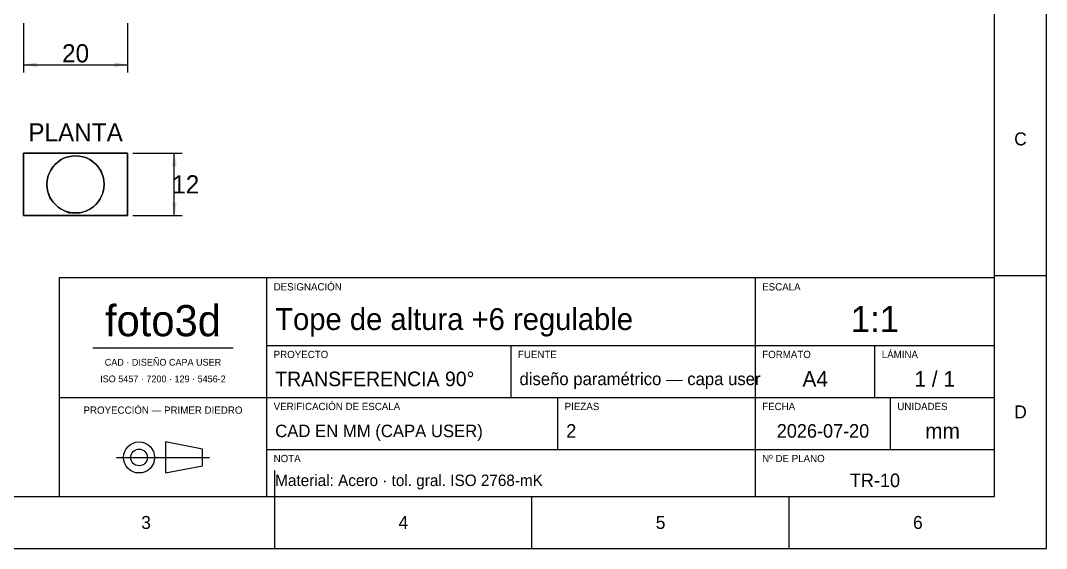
# Model space of a CAD drawing. Extents: x 0 to 297, y 0 to 210.
# Drawn here: x 99.6 to 297, y 0 to 101.5 of the extents above; entities that cross this region are included whole.
import ezdxf
from ezdxf.enums import TextEntityAlignment as Align

# ---------------------------------------------------------------- set-up
doc = ezdxf.new("R2010")
doc.units = 0
for name, color, linetype in [('COTAS', 7, 'CONTINUOUS'), ('FINA', 7, 'CONTINUOUS'), ('NORMA', 7, 'CONTINUOUS'), ('TEXTO', 7, 'CONTINUOUS'), ('VISIBLE', 7, 'CONTINUOUS')]:
    doc.layers.add(name, color=color, linetype=linetype)

msp = doc.modelspace()

# ---------------------------------------------------------------- linework, layer by layer
at = {"layer": 'COTAS'}
for p, q in [((100.1863, 101), (100.1863, 91.5)), ((120.1863, 101), (120.1863, 91.5)), ((100.1863, 93), (120.1863, 93)), ((121.1863, 76), (130.6863, 76)), ((129.1863, 64), (129.1863, 76)), ((121.1863, 64), (130.6863, 64))]:
    msp.add_line(p, q, dxfattribs=at)
for points in [[(100.1863, 93), (102.6863, 93.45), (102.6863, 92.55)], [(120.1863, 93), (117.6863, 93.45), (117.6863, 92.55)], [(129.1863, 76), (129.6363, 73.5), (128.7363, 73.5)], [(129.1863, 64), (129.6363, 66.5), (128.7363, 66.5)]]:
    msp.add_solid(points, dxfattribs=at)
at = {"layer": 'FINA'}
for p, q in [((297, 0), (297, 210)), ((287, 52.5), (297, 52.5)), ((113.5, 38.6), (140.5, 38.6)), ((147, 39), (241, 39)), ((194, 29), (194, 39)), ((241, 39), (287, 39)), ((264, 29), (264, 39)), ((107, 29), (147, 29)), ((147, 29), (241, 29)), ((203, 19), (203, 29)), ((241, 29), (287, 29)), ((267, 19), (267, 29)), ((147, 19), (241, 19)), ((241, 19), (287, 19)), ((118.03, 17.5), (135.97, 17.5)), ((148.5, 0), (148.5, 10)), ((198, 0), (198, 10)), ((247.5, 0), (247.5, 10)), ((0, 0), (297, 0))]:
    msp.add_line(p, q, dxfattribs=at)
at = {"layer": 'NORMA'}
for p, q in [((287, 10), (287, 200)), ((287, 52), (107, 52)), ((107, 52), (107, 10)), ((147, 10), (147, 52)), ((241, 10), (241, 52)), ((287, 10), (287, 52)), ((148.5, 0), (148.5, 15)), ((20, 10), (287, 10)), ((107, 10), (287, 10))]:
    msp.add_line(p, q, dxfattribs=at)
at = {"layer": 'TEXTO'}
for p, q in [((134.59, 19.11), (127.46, 20.49)), ((127.46, 20.49), (127.46, 14.51)), ((134.59, 15.89), (134.59, 19.11)), ((127.46, 14.51), (134.59, 15.89))]:
    msp.add_line(p, q, dxfattribs=at)
for radius in [2.99, 1.61]:
    msp.add_circle((122.4, 17.5), radius, dxfattribs=at)
at = {"layer": 'VISIBLE'}
for p, q in [((100.1863, 76), (100.1863, 74.8446)), ((100.1863, 76), (100.1863, 76)), ((100.1863, 74.8446), (100.1863, 76)), ((102.5578, 76), (100.1863, 76)), ((100.1863, 76), (102.5578, 76)), ((108.154, 76), (102.5578, 76)), ((102.5578, 76), (108.154, 76)), ((107.4363, 74.7631), (108.0815, 75.0813)), ((108.0658, 75.0736), (107.4363, 74.7631)), ((108.0815, 75.0813), (108.0658, 75.0736)), ((108.0815, 75.0813), (108.7628, 75.3126)), ((108.7462, 75.307), (108.0815, 75.0813)), ((109.5848, 76), (108.154, 76)), ((108.154, 76), (109.5848, 76)), ((108.7628, 75.3126), (108.7462, 75.307)), ((108.7628, 75.3126), (109.4684, 75.4529)), ((109.4512, 75.4495), (108.7628, 75.3126)), ((109.4684, 75.4529), (109.4512, 75.4495)), ((109.4684, 75.4529), (110.1863, 75.5)), ((110.1688, 75.4989), (109.4684, 75.4529)), ((110.4282, 76), (109.5848, 76)), ((109.5848, 76), (110.4282, 76)), ((110.1863, 75.5), (110.1688, 75.4989)), ((110.8867, 75.4541), (110.1863, 75.5)), ((110.1863, 75.5), (110.9042, 75.4529)), ((111.0852, 76), (110.4282, 76)), ((110.4282, 76), (111.0852, 76)), ((110.9042, 75.4529), (110.8867, 75.4541)), ((111.5926, 75.316), (110.9042, 75.4529)), ((110.9042, 75.4529), (111.6098, 75.3126)), ((111.6683, 76), (111.0852, 76)), ((111.0852, 76), (111.6683, 76)), ((111.6098, 75.3126), (111.5926, 75.316)), ((112.2744, 75.087), (111.6098, 75.3126)), ((111.6098, 75.3126), (112.2911, 75.0813)), ((112.2242, 76), (111.6683, 76)), ((111.6683, 76), (112.2242, 76)), ((112.7779, 76), (112.2242, 76)), ((112.2242, 76), (112.7779, 76)), ((112.2911, 75.0813), (112.2744, 75.087)), ((112.9206, 74.7709), (112.2911, 75.0813)), ((112.2911, 75.0813), (112.9363, 74.7631)), ((113.3467, 76), (112.7779, 76)), ((112.7779, 76), (113.3467, 76)), ((113.9454, 76), (113.3467, 76)), ((113.3467, 76), (113.9454, 76)), ((114.5886, 76), (113.9454, 76)), ((113.9454, 76), (114.5886, 76)), ((115.293, 76), (114.5886, 76)), ((114.5886, 76), (115.293, 76)), ((116.0796, 76), (115.293, 76)), ((115.293, 76), (116.0796, 76)), ((116.9755, 76), (116.0796, 76)), ((116.0796, 76), (116.9755, 76)), ((118.0188, 76), (116.9755, 76)), ((116.9755, 76), (118.0188, 76)), ((119.2645, 76), (118.0188, 76)), ((118.0188, 76), (119.2645, 76)), ((120.1863, 76), (119.2645, 76)), ((119.2645, 76), (120.1863, 76)), ((120.1863, 76), (120.1863, 75.0875)), ((120.1863, 76), (120.1863, 76)), ((120.1863, 75.0875), (120.1863, 76)), ((120.1863, 75.0875), (120.1863, 73.0791)), ((120.1863, 73.0791), (120.1863, 75.0875)), ((100.1863, 74.8446), (100.1863, 73.6066)), ((100.1863, 73.6066), (100.1863, 74.8446)), ((100.1863, 73.6066), (100.1863, 72.4013)), ((100.1863, 72.4013), (100.1863, 73.6066)), ((105.4232, 72.75), (105.8228, 73.3482)), ((105.8131, 73.3336), (105.4232, 72.75)), ((105.8228, 73.3482), (105.8131, 73.3336)), ((105.8228, 73.3482), (106.2972, 73.8891)), ((106.2856, 73.8759), (105.8228, 73.3482)), ((106.2972, 73.8891), (106.2856, 73.8759)), ((106.2972, 73.8891), (106.8381, 74.3634)), ((106.8249, 74.3519), (106.2972, 73.8891)), ((106.8381, 74.3634), (106.8249, 74.3519)), ((106.8381, 74.3634), (107.4363, 74.7631)), ((107.4217, 74.7534), (106.8381, 74.3634)), ((107.4363, 74.7631), (107.4217, 74.7534)), ((112.9363, 74.7631), (112.9206, 74.7709)), ((113.5199, 74.3732), (112.9363, 74.7631)), ((112.9363, 74.7631), (113.5345, 74.3634)), ((113.5345, 74.3634), (113.5199, 74.3732)), ((114.0622, 73.9007), (113.5345, 74.3634)), ((113.5345, 74.3634), (114.0754, 73.8891)), ((114.0754, 73.8891), (114.0622, 73.9007)), ((114.5382, 73.3614), (114.0754, 73.8891)), ((114.0754, 73.8891), (114.5497, 73.3482)), ((114.5497, 73.3482), (114.5382, 73.3614)), ((114.9397, 72.7646), (114.5497, 73.3482)), ((114.5497, 73.3482), (114.9494, 72.75)), ((120.1863, 73.0791), (120.1863, 71.47)), ((120.1863, 71.47), (120.1863, 73.0791)), ((100.1863, 72.4013), (100.1863, 71.1878)), ((100.1863, 71.1878), (100.1863, 72.4013)), ((100.1863, 71.1878), (100.1863, 69.9188)), ((100.1863, 69.9188), (100.1863, 71.1878)), ((104.7333, 70.7179), (104.8737, 71.4235)), ((104.8703, 71.4063), (104.7333, 70.7179)), ((104.8737, 71.4235), (104.8703, 71.4063)), ((104.8737, 71.4235), (105.105, 72.1048)), ((105.0993, 72.0881), (104.8737, 71.4235)), ((105.105, 72.1048), (105.0993, 72.0881)), ((105.105, 72.1048), (105.4232, 72.75)), ((105.4154, 72.7343), (105.105, 72.1048)), ((105.4232, 72.75), (105.4154, 72.7343)), ((114.898, 72.827), (114.9494, 72.75)), ((114.9084, 72.8333), (115.2676, 72.1048)), ((114.9494, 72.75), (114.9397, 72.7646)), ((115.2599, 72.1205), (114.9494, 72.75)), ((114.9494, 72.75), (115.2676, 72.1048)), ((115.0014, 72.8891), (115.4989, 71.4235)), ((115.2676, 72.1048), (115.2599, 72.1205)), ((115.4932, 71.4401), (115.2676, 72.1048)), ((115.2676, 72.1048), (115.4989, 71.4235)), ((115.4989, 71.4235), (115.4932, 71.4401)), ((115.6358, 70.7351), (115.4989, 71.4235)), ((115.4989, 71.4235), (115.6392, 70.7179)), ((120.1863, 71.47), (120.1863, 70.0812)), ((120.1863, 70.0812), (120.1863, 71.47)), ((100.1863, 69.9188), (100.1863, 68.53)), ((100.1863, 68.53), (100.1863, 69.9188)), ((104.6863, 70), (104.7333, 70.7179)), ((104.7322, 70.7004), (104.6863, 70)), ((104.6863, 70), (104.6874, 69.9825)), ((104.7333, 69.2821), (104.6863, 70)), ((104.6874, 69.9825), (104.7333, 69.2821)), ((104.7333, 70.7179), (104.7322, 70.7004)), ((104.7333, 69.2821), (104.7368, 69.2649)), ((104.8737, 68.5765), (104.7333, 69.2821)), ((104.7368, 69.2649), (104.8737, 68.5765)), ((115.6392, 69.2821), (115.4989, 68.5765)), ((115.5023, 68.5937), (115.6392, 69.2821)), ((115.6392, 70.7179), (115.6358, 70.7351)), ((115.6851, 70.0175), (115.6392, 70.7179)), ((115.6392, 70.7179), (115.6863, 70)), ((115.6863, 70), (115.6392, 69.2821)), ((115.6392, 69.2821), (115.6404, 69.2996)), ((115.6404, 69.2996), (115.6863, 70)), ((115.6863, 70), (115.6851, 70.0175)), ((120.1863, 70.0812), (120.1863, 68.8122)), ((120.1863, 68.8122), (120.1863, 70.0812)), ((100.1863, 68.53), (100.1863, 66.9209)), ((100.1863, 66.9209), (100.1863, 68.53)), ((105.3712, 67.1109), (104.8737, 68.5765)), ((104.8737, 68.5765), (104.8793, 68.5599)), ((105.105, 67.8952), (104.8737, 68.5765)), ((104.8793, 68.5599), (105.105, 67.8952)), ((105.4642, 67.1667), (105.105, 67.8952)), ((105.105, 67.8952), (105.1127, 67.8795)), ((105.4232, 67.25), (105.105, 67.8952)), ((105.1127, 67.8795), (105.4232, 67.25)), ((105.4746, 67.173), (105.4232, 67.25)), ((105.4232, 67.25), (105.4329, 67.2354)), ((105.8228, 66.6518), (105.4232, 67.25)), ((105.4329, 67.2354), (105.8228, 66.6518)), ((114.9494, 67.25), (114.5497, 66.6518)), ((114.5595, 66.6664), (114.9494, 67.25)), ((115.2676, 67.8952), (114.9494, 67.25)), ((114.9494, 67.25), (114.9572, 67.2657)), ((114.9572, 67.2657), (115.2676, 67.8952)), ((115.4989, 68.5765), (115.2676, 67.8952)), ((115.2676, 67.8952), (115.2733, 67.9119)), ((115.2733, 67.9119), (115.4989, 68.5765)), ((115.4989, 68.5765), (115.5023, 68.5937)), ((120.1863, 68.8122), (120.1863, 67.5987)), ((120.1863, 67.5987), (120.1863, 68.8122)), ((120.1863, 67.5987), (120.1863, 66.3934)), ((120.1863, 66.3934), (120.1863, 67.5987)), ((100.1863, 66.9209), (100.1863, 64.9125)), ((100.1863, 64.9125), (100.1863, 66.9209)), ((105.8228, 66.6518), (105.8344, 66.6386)), ((106.2972, 66.1109), (105.8228, 66.6518)), ((105.8344, 66.6386), (106.2972, 66.1109)), ((106.2972, 66.1109), (106.3104, 66.0993)), ((106.8381, 65.6366), (106.2972, 66.1109)), ((106.3104, 66.0993), (106.8381, 65.6366)), ((106.8381, 65.6366), (106.8527, 65.6268)), ((107.4363, 65.2369), (106.8381, 65.6366)), ((106.8527, 65.6268), (107.4363, 65.2369)), ((109.0778, 64.4273), (107.4363, 65.2369)), ((107.4363, 65.2369), (107.452, 65.2291)), ((108.0815, 64.9187), (107.4363, 65.2369)), ((107.452, 65.2291), (108.0815, 64.9187)), ((112.9363, 65.2369), (112.2911, 64.9187)), ((112.3068, 64.9264), (112.9363, 65.2369)), ((113.5345, 65.6366), (112.9363, 65.2369)), ((112.9363, 65.2369), (112.9509, 65.2466)), ((112.9509, 65.2466), (113.5345, 65.6366)), ((114.0754, 66.1109), (113.5345, 65.6366)), ((113.5345, 65.6366), (113.5477, 65.6481)), ((113.5477, 65.6481), (114.0754, 66.1109)), ((114.5497, 66.6518), (114.0754, 66.1109)), ((114.0754, 66.1109), (114.0869, 66.1241)), ((114.0869, 66.1241), (114.5497, 66.6518)), ((114.5497, 66.6518), (114.5595, 66.6664)), ((120.1863, 66.3934), (120.1863, 65.1554)), ((120.1863, 65.1554), (120.1863, 66.3934)), ((120.1863, 65.1554), (120.1863, 64)), ((120.1863, 64), (120.1863, 65.1554)), ((100.1863, 64.9125), (100.1863, 64)), ((100.1863, 64), (100.1863, 64.9125)), ((100.1863, 64), (100.1863, 64)), ((101.1081, 64), (100.1863, 64)), ((100.1863, 64), (101.1081, 64)), ((102.3538, 64), (101.1081, 64)), ((101.1081, 64), (102.3538, 64)), ((102.5578, 64), (102.3538, 64)), ((102.3538, 64), (102.5578, 64)), ((102.5578, 64), (103.4082, 64.0557)), ((103.4082, 64.0557), (102.5578, 64)), ((120.1863, 64), (102.5578, 64)), ((102.5578, 64), (120.1863, 64)), ((109.4559, 64.4521), (108.0815, 64.9187)), ((108.0815, 64.9187), (108.0981, 64.913)), ((108.7628, 64.6874), (108.0815, 64.9187)), ((108.0981, 64.913), (108.7628, 64.6874)), ((109.8242, 64.4763), (108.7628, 64.6874)), ((108.7628, 64.6874), (108.78, 64.684)), ((109.4684, 64.5471), (108.7628, 64.6874)), ((108.78, 64.684), (109.4684, 64.5471)), ((110.1863, 64.5), (109.4684, 64.5471)), ((109.4684, 64.5471), (109.4859, 64.5459)), ((110.1863, 64.5), (109.4684, 64.5471)), ((109.4859, 64.5459), (110.1863, 64.5)), ((110.9042, 64.5471), (110.1863, 64.5)), ((110.1863, 64.5), (110.2038, 64.5011)), ((110.2038, 64.5011), (110.9042, 64.5471)), ((111.6098, 64.6874), (110.9042, 64.5471)), ((110.9042, 64.5471), (110.9214, 64.5505)), ((110.9214, 64.5505), (111.6098, 64.6874)), ((112.2911, 64.9187), (111.6098, 64.6874)), ((111.6098, 64.6874), (111.6264, 64.693)), ((111.6264, 64.693), (112.2911, 64.9187)), ((112.2911, 64.9187), (112.3068, 64.9264)), ((120.1863, 64), (120.1863, 64))]:
    msp.add_line(p, q, dxfattribs=at)

# ---------------------------------------------------------------- texts
at = {"layer": 'COTAS'}
for s, p in [('20', (110.1863, 95.2)), ('12', (131.3863, 70))]:
    msp.add_text(s, height=3.5, dxfattribs=at).set_placement(p, align=Align.MIDDLE_CENTER)
at = {"layer": 'TEXTO'}
for s, height, p in [('PLANTA', 3.5, (110.1863, 80)), ('C', 2.5, (292, 78.75)), ('foto3d', 6, (127, 43.8)), ('1:1', 5, (264, 44.1)), ('CAD · DISEÑO CAPA USER', 1.3, (127, 35.8)), ('A4', 3, (252.5, 32.6)), ('1 / 1', 3, (275.5, 32.6)), ('ISO 5457 · 7200 · 129 · 5456-2', 1.3, (127, 32.6)), ('PROYECCIÓN — PRIMER DIEDRO', 1.4, (127, 26.6)), ('D', 2.5, (292, 26.25)), ('2026-07-20', 2.6, (254, 22.6)), ('mm', 3, (277, 22.6)), ('TR-10', 2.6, (264, 13.1)), ('3', 2.5, (123.75, 5)), ('4', 2.5, (173.25, 5)), ('5', 2.5, (222.75, 5)), ('6', 2.5, (272.25, 5))]:
    msp.add_text(s, height=height, dxfattribs=at).set_placement(p, align=Align.MIDDLE_CENTER)
for s, p in [('DESIGNACIÓN', (148.3, 49.6)), ('ESCALA', (242.3, 49.6)), ('PROYECTO', (148.3, 36.6)), ('FUENTE', (195.3, 36.6)), ('FORMATO', (242.3, 36.6)), ('LÁMINA', (265.3, 36.6)), ('VERIFICACIÓN DE ESCALA', (148.3, 26.6)), ('PIEZAS', (204.3, 26.6)), ('FECHA', (242.3, 26.6)), ('UNIDADES', (268.3, 26.6)), ('NOTA', (148.3, 16.6)), ('Nº DE PLANO', (242.3, 16.6))]:
    msp.add_text(s, height=1.4, dxfattribs=at).set_placement(p)
for s, height, p in [('Tope de altura +6 regulable', 4.2, (148.6, 44.1)), ('TRANSFERENCIA 90°', 2.8, (148.6, 32.6)), ('diseño paramétrico — capa user', 2.4, (195.6, 32.6)), ('CAD EN MM (CAPA USER)', 2.4, (148.6, 22.6)), ('2', 2.6, (204.6, 22.6)), ('Material: Acero · tol. gral. ISO 2768-mK', 2.2, (148.6, 13.1))]:
    msp.add_text(s, height=height, dxfattribs=at).set_placement(p, align=Align.MIDDLE_LEFT)

doc.saveas('drawing.dxf')
